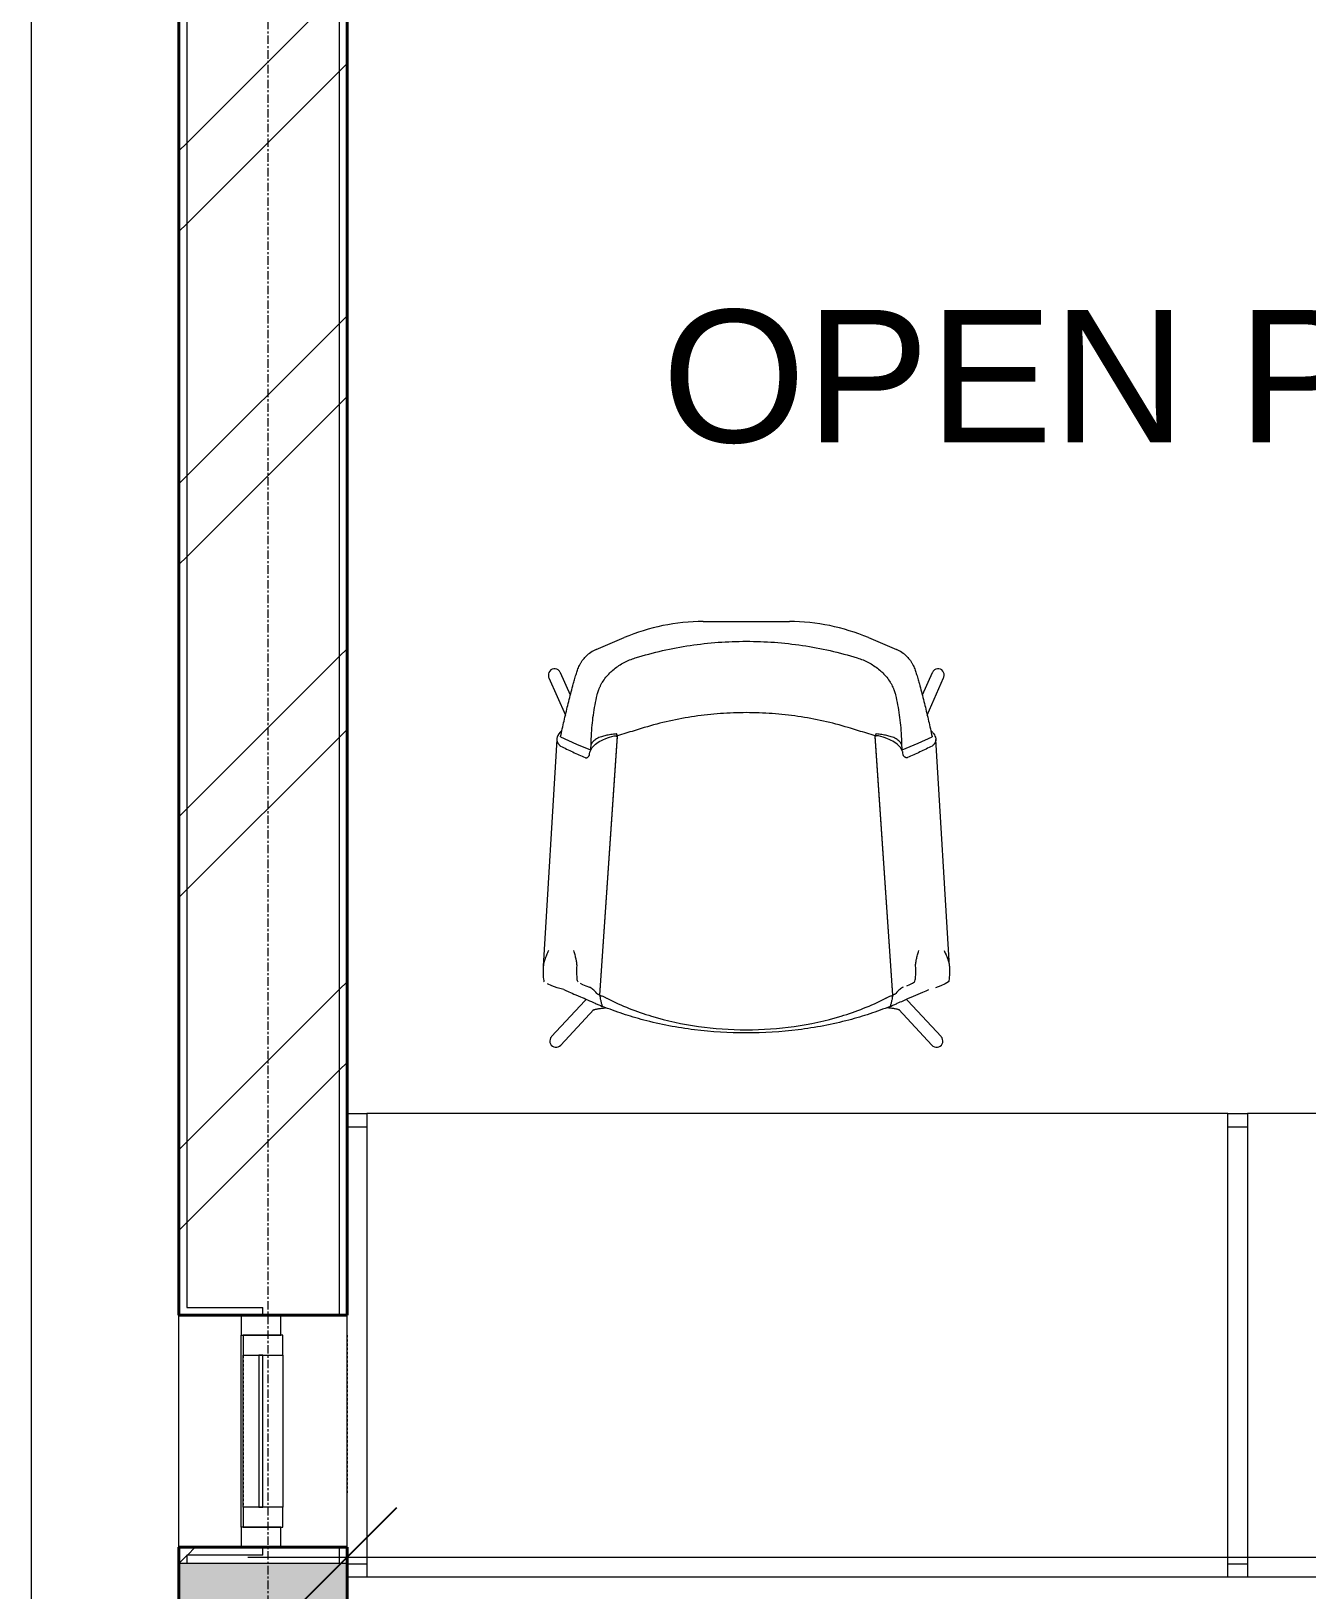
# Model space of a CAD drawing. Header units: millimetres. Extents: x -44657 to 28812, y -28146 to 16565.
# Drawn here: x -30484 to -28557, y -6283 to -3929 of the extents above; entities that cross this region are included whole.
import ezdxf

# ---------------------------------------------------------------- set-up
doc = ezdxf.new("R2010")
doc.units = ezdxf.units.MM
doc.linetypes.add('Dash', pattern=[6.35, 3.175, -3.175])
doc.linetypes.add('Grid Line', pattern=[22.225, 12.7, -3.175, 3.175, -3.175])
for name, color, linetype, lineweight in [('A-ANNO-DIMS', 211, 'Continuous', 5), ('A-ANNO-DIMS-100', 211, 'Continuous', 5), ('A-AREA-IDEN', 2, 'Continuous', 5), ('A-GLAZ', 151, 'Continuous', 9), ('A-GLAZ-HDLN', 1, 'Dash', 9), ('A-WALL', 113, 'Continuous', 9), ('A-WALL-PATT', 111, 'Continuous', 9), ('I-FURN', 30, 'Continuous', 5), ('I-WALL', 2, 'Continuous', 9), ('S-FNDN', 32, 'Continuous', 9), ('S-GRID', 1, 'Continuous', 5)]:
    doc.layers.add(name, color=color, linetype=linetype, lineweight=lineweight)
doc.styles.add('Arial_1', font='arial.ttf', dxfattribs={"height": 199.9999999999998})
doc.styles.add('Arial_3', font='arial.ttf', dxfattribs={"width": 0.9, "height": 120})
doc.dimstyles.new('SVA_-_1_2mm_Arial', dxfattribs={"dimscale": 304.8, "dimtxt": 122.4311279948364, "dimasz": 0.4921259842519685, "dimexe": 0.4921259842519685, "dimexo": 0.0625, "dimgap": 0.2460629921259842, "dimtad": 1, "dimdec": 0, "dimrnd": 5, "dimzin": 0, "dimdsep": 46, "dimtxsty": 'Arial_3', "dimblk1": 'OBLIQUE', "dimblk2": 'OBLIQUE', "dimsah": 1, "dimcen": 0.09, "dimdle": 0.4921259842519685, "dimazin": 0, "dimtfac": 1, "dimtdec": 4, "dimtix": 1, "dimtmove": 0, "dimatfit": 3, "dimfxl": 1.968503937007874, "dimfxlon": 1, "dimtvp": 1, "dimtfill": 1, "dimtolj": 1, "dimtzin": 0, "dimarcsym": 2})
pattern_1 = [(45, (0, 0), (-251.4471713899363, 251.4471713899363), []), (45, (0, 381), (-251.4471713899363, 251.4471713899363), [])]

# ---------------------------------------------------------------- blocks, each defined once
blk = doc.blocks.new('DSK05 - Client suite desking - 1600mm x 700mm x 720mm H_ 400mm x 500mm x 600mm H desk unit_ 50x20mm steel tubing and separator - Client suite desking-V44-NEW PROPOSED GROUND STOREY PLAN _White Box_')
at = {"layer": 'I-FURN', "color": 31}
for p, q in [((-1599.999999999999, 0), (-1569.999999999997, 0)), ((-1569.999999999999, 0), (-1569.999999999999, -700)), ((-269.999999999999, 0), (-1569.999999999999, 0)), ((-269.999999999999, -700), (-269.999999999999, 0)), ((-1599.999999999999, -20.00000000000004), (-1569.999999999997, -20.00000000000004)), ((-1599.999999999999, -680), (-1569.999999999996, -680)), ((-1599.999999999999, -700), (-1569.999999999996, -700)), ((-1569.999999999999, -700), (-269.999999999999, -700))]:
    blk.add_line(p, q, dxfattribs=at)
blk = doc.blocks.new('DSK05 - Client suite desking - 1600mm x 700mm x 720mm H_ 400mm x 500mm x 600mm H desk unit_ 50x20mm steel tubing and separator - Client suite desking-V50-NEW PROPOSED GROUND STOREY PLAN _White Box_')
at = {"layer": 'I-FURN', "color": 31}
for p, q in [((-1599.999999999999, 0), (-1569.999999999997, 0)), ((-1569.999999999999, 0), (-1569.999999999999, -700)), ((-269.999999999999, 0), (-1569.999999999999, 0)), ((-269.999999999999, -700), (-269.999999999999, 0)), ((-1599.999999999999, -20.00000000000004), (-1569.999999999996, -20.00000000000004)), ((-1599.999999999999, -654.8613758511777), (-1599.999999999999, -304.8613758511759)), ((-1599.999999999999, -680), (-1569.999999999996, -680)), ((-1599.999999999999, -700), (-1569.999999999996, -700)), ((-1569.999999999999, -700), (-269.999999999999, -700))]:
    blk.add_line(p, q, dxfattribs=at)
blk = doc.blocks.new('Coalesse_Bindu_LowBackGuestChair - FABRIC-V23-NEW PROPOSED GROUND STOREY PLAN _White Box_')
at = {"layer": 'I-FURN', "color": 31}
for p, q in [((-65.07742716973904, 347.5353235794469), (65.07742716978933, 347.535323579447)), ((-226.657130608056, 305.3077789463998), (-184.3366351022428, 323.2717634981293)), ((184.3366351022931, 323.2717634981294), (226.6571306081063, 305.3077789463999)), ((-297.9935983530597, 262.3608870829402), (-273.1815002835291, 206.2607540960798)), ((-265.7538381546269, 236.5635530520844), (-280.5716748545844, 270.0666694397024)), ((280.5716748546711, 270.0666694397067), (265.7538381547222, 236.5635530520931)), ((273.1815002835984, 206.2607540960668), (297.9935983531463, 262.3608870829402)), ((-286.3155903962685, 169.3879903547129), (-306.5910176906584, -172.6843442231506)), ((-221.2312808966212, -216.6012438027796), (-194.4506595738886, 175.0437299474187)), ((-221.2312808966212, -216.6012438027796), (-194.5106863807794, 174.1658863408142)), ((-178.7566844529427, 179.8783350985588), (-194.4506595737834, 175.0437299474484)), ((194.4506595740844, 175.0437299473861), (178.7566844532394, 179.8783350984982)), ((221.2312808967172, -216.6012438027653), (194.4506595739849, 175.0437299474185)), ((221.2312808967173, -216.6012438027653), (194.5106863808762, 174.1658863408074)), ((306.5910176907971, -172.6843442231376), (286.3155903963985, 169.3879903546956)), ((-244.0508714928352, -225.2235175599144), (-294.1693411049546, -279.3402801644816)), ((294.1693411187287, -279.3402801792562), (244.0508714929392, -225.2235175599144)), ((-280.1924806690014, -292.2843858639862), (-230.0740641166003, -238.1676805520607)), ((230.0740641166956, -238.1676805520607), (280.1924806690881, -292.2843858639819))]:
    blk.add_line(p, q, dxfattribs=at)
at = {"layer": 'I-FURN', "color": 31, "flags": 128}
for points in [[(-280.5716748546021, 270.0666694397077), (-280.9742692604495, 270.8822311281553), (-282.3804992513814, 272.8752857159884), (-284.1878563769896, 274.4811977041509), (-286.2913036106097, 275.6066373251433), (-288.5685962447432, 276.186198119), (-290.8873863091163, 276.1861981189999), (-293.1129141536465, 275.6066373251431), (-295.1158401894743, 274.4811977041506), (-296.7797616357373, 272.8752857159881), (-298.0079774260871, 270.8822311281548), (-298.7291081231713, 268.6178630288372), (-298.9012442320787, 266.2137782613244)], [(-298.9012442320787, 266.2137782613243), (-298.514381827849, 263.8096934938114), (-297.5910039472285, 261.5453253944938)], [(298.9012442321273, 266.2137782613246), (298.7291081232198, 268.6178630288375), (298.0079774261356, 270.882231128155), (296.7797616357859, 272.8752857159881), (295.1158401895228, 274.4811977041506), (293.112914153695, 275.606637325143), (290.8873863091649, 276.1861981189999), (288.5685962447919, 276.1861981189999), (286.2913036106583, 275.6066373251432), (284.1878563770383, 274.4811977041509), (282.3804992514301, 272.8752857159885), (280.9742692604983, 270.8822311281554), (280.5716748546504, 270.0666694397071)], [(297.5910039472772, 261.5453253944939), (298.5143818278978, 263.8096934938117), (298.9012442321273, 266.2137782613246)], [(-280.6113909236161, 173.2366511484734), (-256.429937992883, 162.4943922307563), (-235.172573887599, 153.9856046975203)], [(-234.3594613481359, 163.5920733683227), (-234.1165976558103, 169.3721261126288), (-233.8737554098485, 175.1567827465174)], [(233.873755409932, 175.1567827465173), (234.1165976558935, 169.3721261126282), (234.3594613482192, 163.5920733683211)], [(235.1725738877203, 153.9856046975246), (259.7112911905967, 163.8846019005817), (280.6113909237114, 173.2366511484604)], [(-275.7256564710042, -208.2950095336286), (-285.7085919498427, -205.4520505460235), (-293.9569093190394, -202.5824082683228), (-300.4476416940275, -199.6910038936603)], [(-251.046746837148, -198.7014597757228), (-247.1541736353236, -200.6125426789491), (-242.4479679363348, -202.5150096835869), (-236.9365223109214, -204.4066897696059)], [(242.4477906093845, -202.5120388901094), (247.1534408438568, -200.6001004384206), (251.0454636771573, -198.6795055512848), (254.118328805711, -196.7515297559611)], [(305.1583633406827, -196.7515297559611), (300.4466455677442, -199.673975298295), (293.9567531741088, -202.5797732195758), (285.7093050856923, -205.4637062376121)], [(-244.0508714928439, -225.2235175599144), (-242.8601680020344, -224.0943512839194), (-241.7199508307032, -223.2355147600878)], [(244.0508714929392, -225.2235175599144), (242.8601680021296, -224.0943512839194), (241.7199508307985, -223.2355147600834)], [(-231.1916212495142, -239.1036984215366), (-231.1094648375063, -239.0637480812358), (-230.8757671678272, -238.9628259361046), (-230.5072306273826, -238.8216079180763), (-230.0174049990137, -238.653690811467), (-229.417204775842, -238.4682593614296), (-228.7154974042179, -238.2716951591281), (-227.9196084861791, -238.068558833623), (-227.0357176490956, -237.8622006364909), (-226.0691575614, -237.6551478207894), (-225.0246365734128, -237.4493555359618), (-223.9064038414295, -237.2463726060271), (-222.7183719308293, -237.047453154543), (-221.4642081570955, -236.8536330983962), (-220.1474029153638, -236.6657834233317), (-218.7713209881917, -236.4846478434339), (-217.3392401762278, -236.3108697840484), (-215.8543804119356, -236.1450119530898), (-214.3199256682386, -235.9875706938906), (-212.7390403658287, -235.8389866153572)], [(231.1916212496095, -239.1036984215366), (231.1094648376016, -239.0637480812315), (230.8757671679225, -238.9628259361046), (230.5072306274779, -238.8216079180719), (230.017404999109, -238.6536908114627), (229.4172047759373, -238.4682593614253), (228.7154974043132, -238.2716951591281), (227.9196084862744, -238.068558833623), (227.0357176491909, -237.8622006364865), (226.0691575614953, -237.6551478207894), (225.0246365735081, -237.4493555359618), (223.9064038415248, -237.2463726060228), (222.7183719309246, -237.0474531545387), (221.4642081571908, -236.8536330983962), (220.1474029154591, -236.6657834233274), (218.771320988287, -236.4846478434295), (217.3392401763231, -236.3108697840484), (215.8543804120309, -236.1450119530855), (214.3199256683339, -235.9875706938863), (212.739040365924, -235.8389866153529)], [(-294.244254255614, -279.4220809101191), (-295.6022530627963, -281.333978684037), (-296.4708340730544, -283.50614213347), (-296.7995185152355, -285.8123330142299)], [(296.7995185152873, -285.8123330142302), (296.4708340731061, -283.5061421334702), (295.602253062848, -281.3339786840372), (294.2442542556658, -279.4220809101193)], [(-296.7995185152355, -285.8123330142299), (-296.5692044442796, -288.1185238949899), (-295.793276876833, -290.290687344423), (-294.5168299027337, -292.2025851183408), (-292.8140459804202, -293.7431046675891), (-290.78388472209, -294.8227165955261), (-288.5443317207411, -295.37867778113), (-286.225541656368, -295.37867778113), (-283.9622741790531, -294.8227165955262), (-281.8860621679354, -293.7431046675891), (-280.1175675183775, -292.2025851183409)], [(280.1175675184292, -292.2025851183411), (281.8860621679871, -293.7431046675893), (283.9622741791048, -294.8227165955264), (286.2255416564197, -295.3786777811302), (288.5443317207927, -295.3786777811301), (290.7838847221416, -294.8227165955263), (292.8140459804719, -293.7431046675893), (294.5168299027853, -292.2025851183411), (295.7932768768846, -290.2906873444232), (296.5692044443313, -288.1185238949901), (296.7995185152872, -285.8123330142301)]]:
    blk.add_lwpolyline(points, dxfattribs=at)
at = {"layer": 'I-FURN', "color": 31}
for centre, radius, start, end in [((-65.0774271697363, 42.31467634407022), 305.2206472353765, 90.00000000000017, 112.9999999999999), ((65.07742716978653, 42.31467634406923), 305.220647235378, 66.99999999999983, 89.99999999999952), ((-206.7805959526381, 258.4815977540563), 50.87010787256312, 113, 134.0865606292411), ((206.7805959526873, 258.4815977540548), 50.87010787256501, 45.91343937073934, 66.9999999999993)]:
    blk.add_arc(centre, radius, start, end, dxfattribs=at)
for points, knots in [([(-167.6383781419894, 292.7081446965513), (-154.0567451404372, 296.8638873986579), (-126.6724489969381, 304.1490483469435), (-70.88326402875082, 314.6511279004163), (-0.0008272140995414179, 319.9423358705071), (70.88193160726875, 314.651276138012), (126.6709007376605, 304.1494230020476), (154.0561229356105, 296.8640467844492), (167.6383781420805, 292.7081446965482)], [0, 0, 0, 0, 0.125, 0.25, 0.5, 0.75, 0.875, 1, 1, 1, 1]), ([(-254.9248733584968, 274.2439952699005), (-254.151328549509, 276.6557875208068), (-252.6329675680695, 280.2690086284998), (-250.0297025714198, 285.090038060022), (-247.0009243291907, 289.7810505296405), (-244.2135077317811, 293.0002356181055), (-242.1731852156203, 295.0210627231557)], [-1, -1, -1, -1, -0.6666666666666666, -0.5, -0.3333333333333333, 0, 0, 0, 0]), ([(242.1731852156834, 295.0210627231434), (244.2135077318413, 293.0002356180944), (247.000924329247, 289.7810505296324), (250.0297025714727, 285.0900380600187), (252.6329675681194, 280.2690086285014), (254.1513285495574, 276.655787520812), (254.9248733585447, 274.243995269908)], [-1, -1, -1, -1, -0.6666666666666666, -0.5, -0.3333333333333333, 0, 0, 0, 0]), ([(-225.323845822018, 236.7036910865671), (-225.0117452820737, 238.173736689239), (-224.2379398011781, 240.7633401216472), (-222.9281571719404, 244.4130773158251), (-222.0428182184473, 246.6495138354508), (-221.2802076350516, 248.3811512711954), (-220.4360883115173, 250.1735458093777), (-219.2229351689566, 252.6474978354754), (-216.7623106929585, 257.0956197586722), (-214.0314768660552, 260.9771731579713), (-212.005483306968, 263.566248203051)], [0, 0, 0, 0, 0.25, 0.375, 0.4375, 0.5, 0.5625, 0.625, 0.75, 1, 1, 1, 1]), ([(212.0054833070521, 263.5662482030505), (214.0314768661395, 260.9771731579706), (216.7649424408716, 257.0974015194495), (219.570066704945, 252.0090822451497), (221.0236706242623, 248.9567839218863), (222.0432480706768, 246.649804856377), (222.9279115422274, 244.4129110181516), (224.23812402361, 240.7634648449004), (225.0117452821575, 238.1737366892379), (225.3238458221021, 236.7036910865659)], [0, 0, 0, 0, 0.25, 0.375, 0.5, 0.5625, 0.625, 0.75, 1, 1, 1, 1]), ([(-286.296458784976, 169.5943576014823), (-286.3297440301399, 169.2208849687576), (-286.3101507360648, 168.6089573318309), (-286.1089232362966, 167.6891192170039), (-285.8898620391684, 166.9631862654029), (-285.6174091313355, 166.2136873195738), (-285.2863928869237, 165.4439597014544), (-284.9105735943677, 164.662003546312), (-284.4078481207247, 163.7438139522656), (-283.9401122308124, 162.9853134301028), (-283.5627302814331, 162.4524355304893), (-283.4201409693259, 162.2613538879891), (-283.2029689021415, 161.9737521700486), (-282.8636782029011, 161.5410651372974), (-282.4918380975162, 161.1269499358621), (-282.2257385078254, 160.8675558955623), (-282.0432099086512, 160.6996112035137), (-281.7129486414515, 160.4138469978685), (-281.2091210847852, 160.031041743584), (-280.7718578164498, 159.7523347641398), (-280.5446332225338, 159.6200293080755)], [0, 0, 0, 0, 0.1428571428571428, 0.2142857142857143, 0.2857142857142857, 0.3571428571428571, 0.4285714285714285, 0.5, 0.5714285714285714, 0.6785714285714286, 0.7053571428571429, 0.71875, 0.7321428571428572, 0.7857142857142857, 0.8392857142857142, 0.8526785714285714, 0.8660714285714285, 0.8928571428571428, 0.9464285714285714, 1, 1, 1, 1]), ([(-278.9532910470498, 182.7412792073717), (-279.004884233629, 182.6926467566919), (-282.0678386820273, 179.7856570634455), (-284.3022052068075, 176.4787730759767), (-285.6793154471955, 172.8300284999607)], [0.6948837628096456, 0.6948837628096456, 0.6948837628096456, 0.6948837628096456, 0.7, 1, 1, 1, 1]), ([(-280.573698324027, 173.2571009278074), (-280.6504512638845, 173.1512829795242), (-280.575134235081, 173.98026493654), (-279.6387803930614, 178.2913401735782), (-278.6851213083465, 182.5669195278053)], [-0.75, -0.75, -0.75, -0.75, -0.5, 0, 0, 0, 0]), ([(-218.5471153870108, 173.7304856887299), (-221.4109087976393, 172.7959866779749), (-226.4274269332623, 170.6727943228327), (-231.6574974891541, 166.6327263005997), (-233.7921769576465, 163.4252676991925), (-234.4852625255899, 161.7071738487826)], [0, 0, 0, 0, 0.25, 0.5, 0.7430531573852306, 0.7430531573852306, 0.7430531573852306, 0.7430531573852306]), ([(-199.5567965052654, 174.9991539210766), (-199.2574201734083, 175.0761313147206), (-198.4063432765192, 175.0719831060576), (-196.499982595428, 174.7187649327507), (-195.1922742671084, 174.369940910209), (-194.5106863807793, 174.1658863408146)], [0, 0, 0, 0, 0.4, 0.7, 1, 1, 1, 1]), ([(199.5567965053621, 174.9991539210697), (199.3331347764998, 175.0568174931273), (198.8421224966031, 175.0759458086928), (197.9020002084625, 174.9692547546535), (196.6143544583811, 174.7427105183724), (195.4219423459872, 174.4386375175101), (194.5106863808762, 174.1658863408076)], [-1, -1, -1, -1, -0.7, -0.55, -0.4, 0, 0, 0, 0]), ([(234.4852625256792, 161.7071738487677), (233.7921769577358, 163.4252676991829), (231.6574974892422, 166.6327263005949), (226.4274269333462, 170.6727943228315), (221.4109087977232, 172.795986677974), (218.5471153870948, 173.7304856887292)], [0.2569468426141271, 0.2569468426141271, 0.2569468426141271, 0.2569468426141271, 0.5, 0.75, 1, 1, 1, 1]), ([(278.6851213084004, 182.5669195277895), (279.6387803931151, 178.2913401735625), (280.5751342351346, 173.9802649365244), (280.6504512639381, 173.1512829795086), (280.5736983240807, 173.2571009277918)], [-1, -1, -1, -1, -0.5, -0.25, -0.25, -0.25, -0.25]), ([(278.9524623960733, 182.7404469824065), (280.0103688205315, 181.7396556659185), (282.7943760933891, 178.697023755958), (284.7612419537056, 175.2625248839625), (285.6793154472978, 172.8300284999519)], [-0.3051162371920524, -0.3051162371920524, -0.3051162371920524, -0.3051162371920524, -0.2, 0, 0, 0, 0]), ([(286.2964587850781, 169.5943576014774), (286.321422718951, 169.3142531269343), (286.3167134456672, 168.8632260799438), (286.2253247020868, 168.2083144563204), (286.1041093749772, 167.6865969986535), (285.9703820992406, 167.2343982377697), (285.851951378012, 166.8679265668206), (285.6552954789013, 166.3094413598235), (285.2439033038892, 165.3182731989378), (284.6397343823366, 164.1375294352873), (284.082070068746, 163.2171976211754), (283.7356600139822, 162.6938959550734), (283.5045854453381, 162.3726643862068), (283.3117338102832, 162.1176707910213), (283.1150453843613, 161.8615067521202), (282.8596149672238, 161.5434387682262), (282.5340786731381, 161.1722778437487), (282.1841031915702, 160.8220031265598), (281.8088305715837, 160.4944385981626), (281.2792141364164, 160.0796907252666), (280.8475993478569, 159.7964365828312), (280.5446332226354, 159.6200293080788)], [-1, -1, -1, -1, -0.8928571428571428, -0.8392857142857142, -0.7857142857142857, -0.7321428571428572, -0.7053571428571429, -0.6785714285714286, -0.5714285714285714, -0.4285714285714285, -0.3571428571428571, -0.3214285714285714, -0.2857142857142857, -0.2678571428571428, -0.25, -0.2142857142857143, -0.1785714285714285, -0.1428571428571428, -0.1071428571428571, -0.07142857142857142, 0, 0, 0, 0]), ([(-243.4365244259484, 142.1195761907183), (-243.1567640158414, 142.0101524218587), (-242.7446001249931, 141.8914607769565), (-242.2774018734155, 141.8317752084944), (-242.014299119343, 141.8202676174887), (-241.8193029168998, 141.8221456649057), (-241.6251557311419, 141.8374855473903), (-241.3666714625112, 141.87737783098), (-241.047553226663, 141.9571644378516), (-240.7397661153404, 142.0646228180367), (-240.5039129164361, 142.1602695643173), (-240.333344114536, 142.2338902350729), (-240.1689475832346, 142.3124724771013), (-239.9562997390966, 142.4286802650113), (-239.7028185600631, 142.5893998554418), (-239.4639328670629, 142.7634701888547), (-239.280647212028, 142.9062483656285), (-239.1466168478729, 143.0133651300139), (-239.0165564517704, 143.1219800879555), (-238.8492735741502, 143.2716014524337), (-238.6506480836527, 143.4647564681952), (-238.427837161135, 143.7035465702207), (-238.1484091062958, 144.0242193921479), (-237.8340618319434, 144.4350167026809), (-237.4078556326906, 145.1060008488777), (-237.0101392742516, 145.9556853389606), (-236.8494445520258, 146.6294873489421), (-236.807428392464, 146.9655379214943)], [0, 0, 0, 0, 0.07142857142857142, 0.1071428571428571, 0.125, 0.1428571428571428, 0.1607142857142857, 0.1785714285714285, 0.2142857142857143, 0.25, 0.2678571428571428, 0.2857142857142857, 0.3035714285714285, 0.3214285714285714, 0.3571428571428571, 0.3928571428571428, 0.4107142857142857, 0.4285714285714285, 0.4464285714285714, 0.4642857142857143, 0.5, 0.5357142857142857, 0.5714285714285714, 0.6428571428571428, 0.7142857142857142, 0.8571428571428571, 1, 1, 1, 1]), ([(243.4365244260343, 142.1195761902675), (243.2269595420506, 142.0374651095603), (242.8134014572231, 141.9071831036959), (242.2851041730073, 141.8259100823819), (241.8927789375087, 141.8172524991889), (241.5044623509489, 141.8457818580457), (241.0446491920759, 141.9502778209752), (240.5862152253576, 142.1233511080836), (240.2483269592313, 142.2709038246864), (239.9270496906439, 142.4414662340613), (239.6276780587764, 142.6409287628804), (239.3472044062216, 142.8532096649616), (239.1674255721937, 142.9960929594382), (239.0157356544449, 143.1226619337081), (238.8485877820271, 143.2722268006115), (238.6501509211658, 143.4652208285106), (238.4275850624644, 143.7038108414945), (238.1484063899927, 144.0242478817787), (237.8342440667368, 144.4347636909441), (237.4082322007725, 145.1053814076239), (237.0105349445845, 145.9544346813418), (236.8496005806323, 146.6289879610354), (236.8074283925832, 146.9655379215498)], [-1, -1, -1, -1, -0.9464285714285714, -0.8928571428571428, -0.859375, -0.8392857142857142, -0.7857142857142857, -0.7321428571428572, -0.7053571428571429, -0.6785714285714286, -0.625, -0.5982142857142857, -0.5714285714285714, -0.5535714285714286, -0.5357142857142857, -0.5, -0.4642857142857143, -0.4285714285714285, -0.3571428571428571, -0.2857142857142857, -0.1428571428571428, 0, 0, 0, 0]), ([(-298.8640620536754, -149.4518128673781), (-299.3652856811072, -150.5836790990247), (-300.3537156804207, -152.8591437648353), (-301.8117807346258, -156.2790092651704), (-303.1928503784104, -159.710702418943), (-304.2402978127227, -162.5706223537934), (-304.9885924443707, -164.8557193332627), (-305.4890579609641, -166.5646168409177), (-305.9256880980669, -168.2693872650642), (-306.3941984566507, -170.5272520425126), (-306.5670870375176, -172.19660948091), (-306.6173294127966, -173.2944872436281)], [0, 0, 0, 0, 0.1428571428571428, 0.2857142857142857, 0.4285714285714285, 0.5714285714285714, 0.6428571428571428, 0.7142857142857142, 0.7857142857142856, 0.8571428571428571, 1, 1, 1, 1]), ([(-255.7020992339946, -172.0489506498542), (-255.6879597837379, -171.0230053590578), (-255.7604048605628, -168.9407354758735), (-256.1427400380364, -166.2736270273169), (-256.5517314803056, -164.1220533248575), (-257.027371614521, -161.959301243088), (-257.7184433590255, -159.2434544654899), (-258.6563035488551, -155.9751872591915), (-259.6652344747782, -152.707355808527), (-260.352887679872, -150.533822979094), (-260.7031680879484, -149.4518128673781)], [0, 0, 0, 0, 0.1428571428571428, 0.2857142857142857, 0.3571428571428571, 0.4285714285714285, 0.5714285714285714, 0.7142857142857143, 0.8571428571428571, 1, 1, 1, 1]), ([(255.7020992340967, -172.0489506498558), (255.6879357001968, -171.0233654349847), (255.7603462540035, -168.9416080906028), (256.1425868762685, -166.2744868119322), (256.5516257553032, -164.1225873705186), (257.0273278895199, -161.9594440478259), (257.7185061331845, -159.2432168487283), (258.6563354114846, -155.9751142770748), (259.6646320030845, -152.7092707759158), (260.3526245163944, -150.5346583663312), (260.703168088051, -149.4518128673781)], [-1, -1, -1, -1, -0.8571428571428571, -0.7142857142857142, -0.6428571428571428, -0.5714285714285714, -0.4285714285714285, -0.2857142857142857, -0.1428571428571428, 0, 0, 0, 0]), ([(298.8640620537778, -149.4518128673781), (299.6158974949248, -151.1496122148477), (300.5404101441392, -153.2863567439701), (301.6239265717034, -155.8520589531237), (302.3282337280469, -157.5667007874374), (303.2985863307462, -159.996312206473), (304.2401592310628, -162.5706757903345), (304.9886185434238, -164.8557092696115), (305.4890509768383, -166.5646195340008), (305.9256899361224, -168.2693865563511), (306.3941973539792, -170.5272524677308), (306.5670870376194, -172.1966094809021), (306.6173294128984, -173.2944872436191)], [-1, -1, -1, -1, -0.7857142857142857, -0.7321428571428572, -0.6785714285714286, -0.5714285714285714, -0.4285714285714285, -0.3571428571428571, -0.2857142857142857, -0.2142857142857143, -0.1428571428571428, 0, 0, 0, 0]), ([(-254.1183288056094, -196.7515297559611), (-254.7160733766062, -196.3216262584548), (-255.4993558711437, -193.2945690592149), (-255.9030182308039, -183.9022533370899), (-255.8190595504702, -176.2180373605642), (-255.7020992339946, -172.0489506498543)], [0, 0, 0, 0, 0.4, 0.7, 1, 1, 1, 1]), ([(254.118328805711, -196.7515297559611), (254.5666372339585, -196.4291021328314), (255.292830602926, -194.3328773258171), (255.9037339720353, -186.3083032630052), (255.8580463227312, -177.6077329308042), (255.7020992340968, -172.0489506498558)], [-1, -1, -1, -1, -0.7, -0.4, 0, 0, 0, 0]), ([(-271.405873775054, -210.0211363955081), (-269.5910960559686, -210.9568400146375), (-264.0162503035741, -213.4362227939093), (-249.3483138533767, -219.626543659353), (-236.0545901027257, -225.3559720837478), (-228.0476778708788, -228.9922299127869)], [-1, -1, -1, -1, -0.7, -0.4, 0, 0, 0, 0]), ([(228.0476778709264, -228.9922299127931), (234.0528620448174, -226.2650365410119), (245.6026589448706, -221.2351455226272), (261.6954296269435, -214.4051432745329), (268.986170149701, -211.2687412210104), (271.4058737751503, -210.0211363955044)], [-1, -1, -1, -1, -0.7, -0.4, 0, 0, 0, 0]), ([(-209.6739898087621, -221.7987316244289), (-198.995552343056, -227.2079573551846), (-177.1852696477606, -237.0647252553736), (-131.7734675955575, -252.865134749812), (-72.65746363343087, -265.6519901353843), (-0.004287559392855874, -270.6555629317928), (72.68219929486335, -265.6494133667271), (131.800265314006, -252.8594139137636), (177.2331290897515, -237.0449202918123), (199.0151136826387, -227.1995239779364), (209.6739898088476, -221.7987316244157)], [0, 0, 0, 0, 0.08333333333333333, 0.1666666666666667, 0.3333333333333333, 0.5, 0.6666666666666666, 0.8333333333333333, 0.9166666666666666, 1, 1, 1, 1]), ([(154.9071623146206, -254.2598885452642), (142.3388096725121, -257.5619457636248), (117.0264711180274, -263.3131313520805), (65.44092320405657, -271.3247039271959), (-0.002875770801128162, -275.238765316858), (-65.44696832530214, -271.324555732458), (-117.042186335145, -263.3099782877143), (-142.345432089735, -257.5605823996319), (-154.9071623145271, -254.2598885452717)], [0, 0, 0, 0, 0.125, 0.25, 0.5, 0.75, 0.875, 1, 1, 1, 1])]:
    blk.add_open_spline(points, degree=3, knots=knots, dxfattribs=at)
for points in [[(-199.7365643254364, 275.7644800864737), (-194.9209352304957, 279.5951961660041), (-184.755608438314, 286.2498563472142), (-173.5221444415311, 290.8909725727227), (-167.6383781419894, 292.7081446965513)], [(167.6383781420805, 292.7081446965482), (173.5221444416212, 290.8909725727196), (184.7556084384019, 286.2498563472117), (194.9209352305817, 279.5951961660026), (199.7365643255214, 275.7644800864728)], [(-261.4389616995862, 253.373590002754), (-261.0075322683253, 255.0745328420491), (-259.8165825023535, 259.2616022838444), (-258.0637030284219, 264.8001037549619), (-257.0791460409666, 267.8348681219952)], [(-257.0791460409666, 267.8348681219953), (-256.7427174218324, 268.8508208964793), (-256.04724335562, 270.9349615289473), (-255.3065356335194, 273.1235723284157), (-254.924873358497, 274.2439952698999)], [(-212.0054833069679, 263.566248203051), (-210.2493874793861, 265.7484002343471), (-206.4190386641054, 270.0084224450564), (-202.0431710050887, 273.9209768961548), (-199.7365643254365, 275.7644800864736)], [(199.7365643255216, 275.7644800864727), (202.0431710051737, 273.9209768961539), (206.4190386641902, 270.0084224450556), (210.2493874794704, 265.7484002343465), (212.0054833070521, 263.5662482030505)], [(254.9248733585462, 274.2439952699049), (255.3065356335681, 273.1235723284216), (256.0472433556684, 270.9349615289541), (256.7427174218814, 268.8508208964847), (257.0791460410159, 267.8348681219996)], [(257.0791460410159, 267.8348681219999), (258.0637030284728, 264.8001037549617), (259.8165825024074, 259.2616022838357), (261.0075322683805, 255.074532842035), (261.4389616996418, 253.3735900027382)], [(-278.6851213083467, 182.5669195278048), (-276.9089290630132, 190.4791451603082), (-273.2664374696772, 206.2761158849889), (-267.5214346162559, 229.8794012385631), (-263.4996649509909, 245.5535865455863), (-261.4389616995861, 253.3735900027545)], [(-233.8737554098485, 175.1567827465174), (-233.4390625051574, 185.7259407729878), (-231.5031596012054, 206.5491601802538), (-227.6637995026852, 226.7501215675083), (-225.3238458220178, 236.7036910865675)], [(225.3238458221019, 236.7036910865664), (227.6637995027692, 226.7501215675072), (231.5031596012891, 206.5491601802529), (233.4390625052409, 185.7259407729875), (233.873755409932, 175.1567827465173)], [(261.4389616996417, 253.3735900027387), (263.4996649510463, 245.5535865455705), (267.5214346163111, 229.8794012385472), (273.2664374697316, 206.2761158849737), (276.9089290630671, 190.4791451602926), (278.6851213084004, 182.5669195277891)], [(154.0468919535399, 187.425939100556), (141.6208697684858, 191.1687409190063), (116.5622579253047, 197.7263296795917), (78.11433797626694, 204.7952534217031), (39.18717998685024, 209.0469620745128), (-0.0006358535388271803, 210.4668095841768), (-39.18855463521854, 209.0468579012708), (-78.1156900782322, 204.7950803571832), (-116.564462166557, 197.725811148541), (-141.6217831367943, 191.1685196946579), (-154.0468919534491, 187.4259391005541)], [(-285.6793154471954, 172.8300284999606), (-285.7760590920315, 172.5708255497855), (-285.9811680683948, 171.7623510577226), (-286.1939976998407, 170.4020349457309), (-286.296458784976, 169.5943576014823)], [(-235.9584934251355, 151.5694647889436), (-234.8422985477852, 154.2467499670858), (-231.6200183451197, 159.2075180746995), (-223.9836566518802, 165.5758900643724), (-213.4559667220885, 170.8605892312282), (-204.5016401445691, 173.7068389515103), (-199.5567965052653, 174.9991539210766)], [(-196.3591904245636, 177.8710991090592), (-199.3607470207106, 177.5899319693857), (-205.007058054801, 176.9230915187813), (-212.3036768252296, 175.5117390266768), (-216.5763146807294, 174.3669668951248), (-218.5471153870108, 173.7304856887299)], [(-194.5106863807793, 174.1658863408146), (-195.0855370235556, 175.1269439476449), (-195.6690662058483, 176.0921512933296), (-196.2611043470441, 177.0615958889132)], [(-194.4506595738886, 175.0437299474186), (-194.9695558126106, 176.1239447068622), (-195.4975234766484, 177.2016325023714), (-196.0345625660017, 178.276793333946)], [(-154.0468919534492, 187.4259391005546), (-158.1758911579373, 186.1801709131148), (-166.4231891123593, 183.6764687253371), (-174.6490861576737, 181.1484349117637), (-178.756684453054, 179.878335098528)], [(178.7566844531378, 179.8783350985317), (174.6490861577581, 181.1484349117671), (166.4231891124453, 183.67646872534), (158.1758911580256, 186.1801709131167), (154.046891953539, 187.4259391005561)], [(196.0345625987406, 178.2767933992978), (195.4975234981389, 177.2016325460416), (194.9695558232203, 176.1239447287484), (194.450659573985, 175.0437299474184)], [(194.5106863808761, 174.1658863408077), (195.0855370374581, 175.126943970719), (195.6690662339733, 176.0921513396842), (196.2611043897963, 177.0615959587538)], [(218.5471153870948, 173.7304856887291), (216.5751815109421, 174.3672357472256), (212.3010617107517, 175.5123856023522), (205.0054312849189, 176.9232816155152), (199.3600575257209, 177.5900182958215), (196.3591904246604, 177.8710991090572)], [(235.9584934252377, 151.5694647889367), (234.8422985478872, 154.246749967079), (231.6200183452211, 159.2075180746928), (223.9836566519798, 165.5758900643655), (213.4559667221859, 170.8605892312216), (204.501640144666, 173.7068389515035), (199.5567965053621, 174.9991539210697)], [(285.6793154472979, 172.8300284999519), (285.7760590921341, 172.5708255497768), (285.981168068497, 171.7623510577152), (286.1939976999431, 170.4020349457247), (286.2964587850781, 169.5943576014774)], [(-280.5446332225337, 159.6200293080755), (-274.4458514881298, 156.521948829149), (-262.1623849542866, 150.507126164018), (-249.7071122903726, 144.8549800843312), (-243.4365244258978, 142.1195761908488)], [(-236.807428392464, 146.9655379214943), (-236.670737962118, 148.1454756388215), (-236.3782144445589, 150.1251492166647), (-236.0926037575915, 151.2425245476118), (-235.9584934251355, 151.5694647889434)], [(-235.1719864540609, 153.9853868652253), (-235.0840476061847, 153.9541377567321), (-234.9038578104913, 154.637150423507), (-234.6293408642169, 157.89789167225), (-234.4492530999078, 161.4572426981904), (-234.3594613481359, 163.5920733683225)], [(234.3594613482193, 163.5920733683211), (234.4492530999912, 161.4572426981888), (234.6293408643002, 157.8978916722484), (234.9038578105746, 154.6371504235054), (235.084047606268, 153.9541377567306), (235.1719864541442, 153.9853868652239)], [(236.8074283925833, 146.9655379215498), (236.6707379622269, 148.1454756388566), (236.3782144446551, 150.1251492166687), (236.0926037576891, 151.2425245476053), (235.9584934252378, 151.5694647889364)], [(280.5446332226355, 159.6200293080787), (274.4458514881621, 156.52194882922), (262.1623849542551, 150.5071261640593), (249.7071122904279, 144.8549800840124), (243.4365244260343, 142.1195761902673)], [(-306.6173294127966, -173.2944872436281), (-306.7997685069512, -179.9171078923014), (-306.7752821588957, -191.3323732841318), (-305.8460694153414, -196.2294795489622), (-305.158363340581, -196.7515297559611)], [(306.6173294128985, -173.2944872436191), (306.7997685070538, -179.9171078922937), (306.7752821589972, -191.3323732841291), (305.8460694154433, -196.229479548962), (305.1583633406826, -196.7515297559611)], [(-275.7256564710042, -208.2950095336286), (-275.0200855798267, -208.485774326717), (-273.5943250458144, -208.9642269301187), (-272.1399999960082, -209.63652556797), (-271.4058737750531, -210.0211363955081)], [(-225.921917157009, -214.093016903298), (-227.9205359712687, -211.6693554561563), (-231.7564947343718, -207.6313061533992), (-235.2646321836881, -205.2118040336948), (-236.9365223109214, -204.4066897696059)], [(236.9365223110093, -204.4066897696078), (235.2646321837769, -205.2118040336964), (231.7564947344629, -207.6313061533983), (227.9205359713621, -211.6693554561493), (225.9219171571037, -214.0930169032872)], [(271.4058737751511, -210.0211363955044), (272.1399999961039, -209.6365255679683), (273.594325045906, -208.96422693012), (275.0200855799138, -208.4857743267194), (275.7256564710893, -208.295009533631)], [(-228.0476778708788, -228.9922299127869), (-226.311014146109, -229.8083556394458), (-222.7755706719913, -231.4010137083323), (-219.1392731427842, -232.9144850083565), (-217.3021017711547, -233.6514239661528)], [(-221.2312808966212, -216.6012438027796), (-221.6728490329232, -216.4251422972284), (-222.5364845879678, -216.0720159883567), (-223.7074812555735, -215.5292094402752), (-224.7023109217544, -215.0043273818192), (-225.4712110797868, -214.5134660960195), (-225.8052737041006, -214.2273384689115), (-225.9219171570076, -214.093016903298)], [(-219.6032164004592, -224.1966928340619), (-219.8904231225663, -222.9067592167223), (-220.4487192910258, -220.3509174275023), (-220.9755432909485, -217.8431265292008), (-221.2312808966212, -216.6012438027796)], [(-221.2312808966212, -216.6012438027796), (-219.7872495601255, -217.1677814420584), (-216.9164822658663, -218.3442313096451), (-214.0810529909563, -219.60743035529), (-212.6723566707015, -220.2607171726272)], [(-219.6032164004592, -224.1966928340619), (-219.8904231225663, -222.9067592167223), (-220.4487192910259, -220.3509174275024), (-220.9755432909485, -217.8431265292009), (-221.2312808966212, -216.6012438027796)], [(-217.3021017711547, -233.6514239661527), (-217.716243189278, -232.158988611276), (-218.515534724554, -229.0907647343841), (-219.2519542284024, -225.8558345232155), (-219.6032164004592, -224.1966928340618)], [(-217.3021017711547, -233.6514239661528), (-217.716243189278, -232.158988611276), (-218.515534724554, -229.0907647343841), (-219.2519542284024, -225.8558345232154), (-219.6032164004592, -224.1966928340619)], [(-154.9071623145346, -254.2598885452716), (-165.533617110923, -251.4456283383747), (-186.6174515514547, -245.1966240349581), (-207.1886781792601, -237.7066519522954), (-217.3021017711547, -233.6514239661527)], [(-212.6723566707015, -220.2607171726272), (-212.1736210725938, -220.5191414398546), (-211.1751607796354, -221.033901449049), (-210.1747129563303, -221.5444844077224), (-209.6739898087618, -221.7987316244288)], [(217.3021017712494, -233.6514239661389), (207.1886781793531, -237.7066519522834), (186.6174515515438, -245.1966240349488), (165.5336171110064, -251.445628338367), (154.9071623146147, -254.2598885452642)], [(209.6739898088448, -221.7987316244156), (210.1747129564077, -221.5444844077128), (211.1751607797014, -221.033901449046), (212.1736210726478, -220.5191414398576), (212.6723566707495, -220.2607171726328)], [(212.6723566707494, -220.2607171726328), (214.081052991012, -219.6074303552918), (216.9164822659378, -218.3442313096395), (219.7872495602133, -217.1677814420468), (221.2312808967172, -216.6012438027653)], [(219.603216400545, -224.1966928340894), (219.2519542284893, -225.8558345232356), (218.5155347246437, -229.0907647343901), (217.7162431893709, -232.1589886112685), (217.3021017712494, -233.6514239661389)], [(219.603216400545, -224.1966928340894), (219.2519542284893, -225.8558345232356), (218.5155347246437, -229.0907647343899), (217.716243189371, -232.1589886112684), (217.3021017712495, -233.6514239661388)], [(217.3021017712499, -233.6514239661387), (219.1392731428708, -232.9144850083458), (222.7755706720614, -231.4010137083287), (226.3110141461639, -229.8083556394487), (228.0476778709264, -228.9922299127931)], [(221.2312808967172, -216.6012438027653), (220.975543291043, -217.8431265291929), (220.448719291117, -220.350917427508), (219.8904231226539, -222.9067592167422), (219.603216400545, -224.1966928340894)], [(221.2312808967173, -216.6012438027653), (220.975543291043, -217.8431265291929), (220.448719291117, -220.3509174275078), (219.8904231226539, -222.9067592167424), (219.603216400545, -224.1966928340894)], [(225.9219171571039, -214.0930169032871), (225.8055851083965, -214.2269382304513), (225.4725650678069, -214.5124680232773), (224.7042685574359, -215.0032104335929), (223.7094728235845, -215.5282416482322), (222.5378761564672, -216.071430332094), (221.6733775262505, -216.4249257444468), (221.2312808967173, -216.6012438027653)]]:
    blk.add_open_spline(points, degree=3, dxfattribs=at)
blk = doc.blocks.new('W-05 350x2380 - 350-V87-NEW PROPOSED GROUND STOREY PLAN _White Box_')
at = {"layer": 'A-GLAZ', "lineweight": 5}
for p, q in [((1055.000000000016, 33), (1024.999999999992, 33)), ((1055.000000000016, -27), (1055.000000000016, 33)), ((1055.000000000016, 33), (1345.000000000018, 33)), ((1085.000000000016, 30), (1055.000000000016, 30)), ((1055.000000000016, 30), (1055.000000000016, -30)), ((1085.000000000016, -30), (1085.000000000016, 30)), ((1085.000000000016, 30), (1314.999999999993, 30)), ((1344.999999999993, 30), (1314.999999999993, 30)), ((1314.999999999993, 30), (1314.999999999993, -30)), ((1374.999999999992, 33), (1345.000000000018, 33)), ((1345.000000000018, 33), (1345.000000000018, -27)), ((1344.999999999993, -30), (1344.999999999993, 30)), ((1314.999999999993, 6), (1085.000000000016, 6)), ((1085.000000000016, 6), (1085.000000000016, 0)), ((1085.000000000016, 0), (1314.999999999993, 0)), ((1314.999999999993, 0), (1314.999999999993, 6)), ((1024.999999999992, -27), (1055.000000000016, -27)), ((1055.000000000016, -30), (1085.000000000016, -30)), ((1314.999999999993, -30), (1085.000000000016, -30)), ((1314.999999999993, -30), (1344.999999999993, -30)), ((1345.000000000018, -27), (1374.999999999992, -27))]:
    blk.add_line(p, q, dxfattribs=at)
at = {"layer": 'A-GLAZ-HDLN'}
for p, q in [((-50.07980741994623, 29.99999999999998), (-247.8819219827462, 29.99999999999998)), ((-90.57604447052856, 29.99999999999998), (-37.88192198274017, 29.99999999999998)), ((1332.802114562787, 30), (1085.000000000016, 30)), ((1254.007441433444, 30), (1314.99999999999, 30)), ((1344.999999999993, -127), (1104.999999999986, -127)), ((1344.999999999993, -127), (1263.770075941768, -127))]:
    blk.add_line(p, q, dxfattribs=at)
blk = doc.blocks.new('DIMBLOCK92-NEW PROPOSED GROUND STOREY PLAN _White Box_')
at = {"layer": 'A-ANNO-DIMS-100'}
for p, q in [((-30260.56235443194, -6537.03978961558), (-30260.56235443194, -5937.03978961558)), ((-23049.06235443197, -6537.03978961558), (-23049.06235443197, -6387.03978961558)), ((-30410.56235443194, -6537.03978961558), (-23049.06235443197, -6537.03978961558)), ((-30260.56235443194, -6537.03978961558), (-30260.56235443194, -6687.039789615579)), ((-23049.06235443197, -6537.03978961558), (-23049.06235443197, -7137.03978961558))]:
    blk.add_line(p, q, dxfattribs=at)
at = {"layer": 'A-ANNO-DIMS-100', "lineweight": 25}
for p, q in [((-30260.56235443194, -6537.03978961558), (-30185.56235443194, -6462.03978961558)), ((-23049.06235443197, -6537.03978961558), (-22974.06235443197, -6462.03978961558)), ((-30260.56235443194, -6537.03978961558), (-30335.56235443194, -6612.03978961558)), ((-23049.06235443197, -6537.03978961558), (-23124.06235443197, -6612.03978961558))]:
    blk.add_line(p, q, dxfattribs=at)
at = {"layer": 'A-ANNO-DIMS-100', "color": 0, "insert": (-26820.56526617881, -6306.252229124781), "char_height": 120, "width": 397.8069881924531, "attachment_point": 1, "line_spacing_factor": 0.9417779076525878, "style": 'Arial_3', "bg_fill": 3, "box_fill_scale": 1.25, "bg_fill_color": 256, "bg_fill_true_color": 13158600, "bg_fill_transparency": 0}
blk.add_mtext('7210', dxfattribs=at)
blk = doc.blocks.new('_Oblique')
at = {"color": 0, "linetype": 'ByBlock', "lineweight": -2}
blk.add_line((-0.5, -0.5), (0.5, 0.5), dxfattribs=at)
blk = doc.blocks.new('DIMBLOCK94-NEW PROPOSED GROUND STOREY PLAN _White Box_')
at = {"layer": 'A-ANNO-DIMS-100'}
for p, q in [((-30006.56235443194, -6233.845710944915), (-30006.56235443194, -5633.845710944915)), ((-21449.06235443194, -6233.845710944915), (-21449.06235443194, -5633.845710944915)), ((-30156.56235443194, -6233.845710944915), (-21299.06235443194, -6233.845710944915)), ((-30006.56235443194, -6233.845710944915), (-30006.56235443194, -6383.845710944915)), ((-21449.06235443194, -6233.845710944915), (-21449.06235443194, -6383.845710944915))]:
    blk.add_line(p, q, dxfattribs=at)
at = {"layer": 'A-ANNO-DIMS-100', "lineweight": 25}
for p, q in [((-30006.56235443194, -6233.845710944915), (-29931.56235443194, -6158.845710944915)), ((-21449.06235443194, -6233.845710944915), (-21374.06235443194, -6158.845710944915)), ((-30006.56235443194, -6233.845710944915), (-30081.56235443194, -6308.845710944915)), ((-21449.06235443194, -6233.845710944915), (-21524.06235443194, -6308.845710944915))]:
    blk.add_line(p, q, dxfattribs=at)
at = {"layer": 'A-ANNO-DIMS-100', "color": 0, "insert": (-25893.56526617879, -6003.058150454116), "char_height": 120, "width": 397.8069881924531, "attachment_point": 1, "line_spacing_factor": 0.9417779076525878, "style": 'Arial_3', "bg_fill": 3, "box_fill_scale": 1.25, "bg_fill_color": 256, "bg_fill_true_color": 13158600, "bg_fill_transparency": 0}
blk.add_mtext('8560', dxfattribs=at)

msp = doc.modelspace()

# ---------------------------------------------------------------- hatches: boundary and pattern name
at = {"layer": 'A-WALL-PATT'}
h = msp.add_hatch(color=9, dxfattribs=at)
h.paths.add_polyline_path([(-30068.00524688878, -7802.671800009912), (-30006.56235443197, -7802.671800009912), (-30006.56235443197, -7548.671800009909), (-30260.56235443196, -7548.671800009909), (-30260.56235443196, -7802.671800009908), (-30172.97092937996, -7802.671800009908)])
h.paths.add_polyline_path([(-30006.56235443197, -7198.671800009906), (-30006.56235443196, -6883.671800009909), (-30260.56235443196, -6883.671800009909), (-30260.56235443196, -7198.671800009906)])
h.paths.add_polyline_path([(-30006.56235443196, -6533.671800009906), (-30006.56235443196, -6243.671800009912), (-30260.56235443196, -6243.671800009912), (-30260.56235443196, -6533.671800009902)])
h.paths.add_polyline_path([(-30006.56235443195, -2743.67180000991), (-30006.56235443194, -1438.671800009899), (-30260.56235443194, -1438.671800009899), (-30260.56235443194, -2743.671800009906), (-30018.56235443195, -2743.67180000991)])
at = {"layer": 'A-WALL-PATT', "lineweight": 5}
h = msp.add_hatch(dxfattribs=at)
h.set_pattern_fill('FP_33', color=256, style=0, pattern_type=2)
h.set_pattern_definition(pattern_1)
h.paths.add_polyline_path([(-30248.56235443196, -6243.671800009907), (-30248.56235443196, -6230.671800009902), (-30133.56235443196, -6230.671800009902), (-30133.56235443196, -6218.671800009904), (-30260.56235443196, -6218.671800009904), (-30260.56235443196, -6243.671800009907)])
h.paths.add_polyline_path([(-30260.56235443196, -5868.671800009902), (-30133.56235443196, -5868.671800009902), (-30133.56235443196, -5856.671800009904), (-30248.56235443196, -5856.671800009904), (-30248.56235443195, -2743.671800009906), (-30260.56235443194, -2743.671800009906), (-30260.56235443196, -5790.440906034817)])
h = msp.add_hatch(dxfattribs=at)
h.set_pattern_fill('FP_33', color=256, style=0, pattern_type=2)
h.set_pattern_definition(pattern_1)
h.paths.add_polyline_path([(-30133.56235443196, -6243.671800009912), (-30018.56235443196, -6243.671800009912), (-30018.56235443196, -6218.671800009908), (-30133.56235443196, -6218.671800009904), (-30133.56235443196, -6230.671800009902), (-30248.56235443196, -6230.671800009902), (-30248.56235443196, -6243.671800009907)])
h.paths.add_polyline_path([(-30133.56235443196, -5868.671800009902), (-30018.56235443196, -5868.671800009902), (-30018.56235443195, -2743.67180000991), (-30248.56235443195, -2743.671800009906), (-30248.56235443196, -5856.671800009904), (-30133.56235443196, -5856.671800009904)])
h = msp.add_hatch(dxfattribs=at)
h.set_pattern_fill('FP_33', color=256, style=0, pattern_type=2)
h.set_pattern_definition(pattern_1)
h.paths.add_polyline_path([(-30006.56235443196, -6243.671800009912), (-30006.56235443196, -6218.671800009908), (-30018.56235443196, -6218.671800009908), (-30018.56235443196, -6243.671800009912)])
h.paths.add_polyline_path([(-30006.56235443196, -5868.671800009902), (-30006.56235443195, -2743.67180000991), (-30018.56235443195, -2743.67180000991), (-30018.56235443196, -5868.671800009902)])

# ---------------------------------------------------------------- linework, layer by layer
at = {"layer": 'A-WALL'}
for p, q in [((-30248.56235443192, -2743.671800009907), (-30248.56235443193, -5856.671800009897)), ((-30018.56235443192, -2743.671800009908), (-30018.56235443194, -5868.671800009898)), ((-30248.56235443193, -5856.671800009897), (-30133.56235443194, -5856.671800009897)), ((-30133.56235443194, -5868.671800009897), (-30133.56235443194, -5856.671800009897)), ((-30248.56235443193, -6230.671800009897), (-30248.56235443193, -6243.671800009903)), ((-30133.56235443194, -6230.671800009897), (-30248.56235443193, -6230.671800009897)), ((-30133.56235443194, -6230.671800009897), (-30133.56235443194, -6218.671800009897)), ((-30018.56235443194, -6218.671800009899), (-30018.56235443194, -6243.671800009904))]:
    msp.add_line(p, q, dxfattribs=at)
at = {"layer": 'I-WALL', "color": 7, "lineweight": 40}
for p, q in [((-30260.56235443191, -1184.671800009899), (-30260.56235443193, -5868.671800009897)), ((-30006.56235443193, -5868.671800009898), (-30006.56235443191, -1438.6718000099)), ((-30260.56235443193, -5868.671800009897), (-30006.56235443193, -5868.671800009898)), ((-30006.56235443194, -6218.671800009899), (-30260.56235443194, -6218.671800009897))]:
    msp.add_line(p, q, dxfattribs=at)
at = {"layer": 'I-WALL', "color": 55}
for p, q in [((-30260.56235443193, -6218.671800009897), (-30260.56235443193, -5868.671800009898)), ((-30006.56235443194, -6243.671800009904), (-30260.56235443194, -6243.671800009903))]:
    msp.add_line(p, q, dxfattribs=at)
at = {"layer": 'I-WALL', "color": 8, "lineweight": 40}
for p, q in [((-30260.56235443194, -6218.671800009897), (-30260.56235443194, -6533.671800009898)), ((-30006.56235443194, -6533.6718000099), (-30006.56235443194, -6218.671800009899))]:
    msp.add_line(p, q, dxfattribs=at)
at = {"layer": 'S-FNDN', "lineweight": 5}
msp.add_line((-30483.56235443191, -2713.353724536898), (-30483.56235443193, -7325.671800009899), dxfattribs=at)
at = {"layer": 'S-GRID', "linetype": 'Grid Line'}
msp.add_line((-30125.56235443204, -26129.02076064295), (-30125.56235443188, 6082.5262523627), dxfattribs=at)

# ---------------------------------------------------------------- block references
at = {"layer": 'A-GLAZ', "lineweight": 5, "rotation": 89.99999999999973}
msp.add_blockref('W-05 350x2380 - 350-V87-NEW PROPOSED GROUND STOREY PLAN _White Box_', (-30133.56235443194, -7243.67180000989), dxfattribs=at)
at = {"layer": 'I-FURN', "color": 31}
for name, p in [('Coalesse_Bindu_LowBackGuestChair - FABRIC-V23-NEW PROPOSED GROUND STOREY PLAN _White Box_', (-29403.56235443196, -5168.431746377601)), ('DSK05 - Client suite desking - 1600mm x 700mm x 720mm H_ 400mm x 500mm x 600mm H desk unit_ 50x20mm steel tubing and separator - Client suite desking-V50-NEW PROPOSED GROUND STOREY PLAN _White Box_', (-28406.56235443192, -5563.810424158733)), ('DSK05 - Client suite desking - 1600mm x 700mm x 720mm H_ 400mm x 500mm x 600mm H desk unit_ 50x20mm steel tubing and separator - Client suite desking-V44-NEW PROPOSED GROUND STOREY PLAN _White Box_', (-27076.56235443192, -5563.810424158743))]:
    msp.add_blockref(name, p, dxfattribs=at)

# ---------------------------------------------------------------- texts
at = {"layer": 'A-AREA-IDEN', "insert": (-29531.05299985864, -4350.119789725926), "char_height": 199.9999999999998, "width": 3335.019999999997, "attachment_point": 1, "style": 'Arial_1'}
msp.add_mtext('OPEN PLAN OFFICE', dxfattribs=at)

# ---------------------------------------------------------------- next in the draw order: dimensions: what is measured, and where the dimension line sits
at = {"layer": 'A-ANNO-DIMS'}
dim = msp.add_linear_dim(base=(-23049.06235443197, -6537.03978961558), p1=(-30260.56235443194, -5937.03978961558), p2=(-23049.06235443197, -7137.03978961558), dimstyle='SVA_-_1_2mm_Arial', override={"dimpost": '<>', "dimfxl": 7310.658810941705}, dxfattribs=at)
dim.commit()
dim.dimension.update_dxf_attribs({"geometry": 'DIMBLOCK92-NEW PROPOSED GROUND STOREY PLAN _White Box_', "text_midpoint": (-26654.81235443195, -6400.771030732346)})

# ---------------------------------------------------------------- next in the draw order: dimensions: what is measured, and where the dimension line sits
dim = msp.add_linear_dim(base=(-21449.06235443194, -6233.845710944915), p1=(-30006.56235443194, -5633.845710944915), p2=(-21449.06235443194, -5633.845710944915), dimstyle='SVA_-_1_2mm_Arial', override={"dimpost": '<>', "dimfxl": 8557.499999999993}, dxfattribs=at)
dim.commit()
dim.dimension.update_dxf_attribs({"geometry": 'DIMBLOCK94-NEW PROPOSED GROUND STOREY PLAN _White Box_', "text_midpoint": (-25727.81235443194, -6097.576952061681)})

doc.saveas('drawing.dxf')
